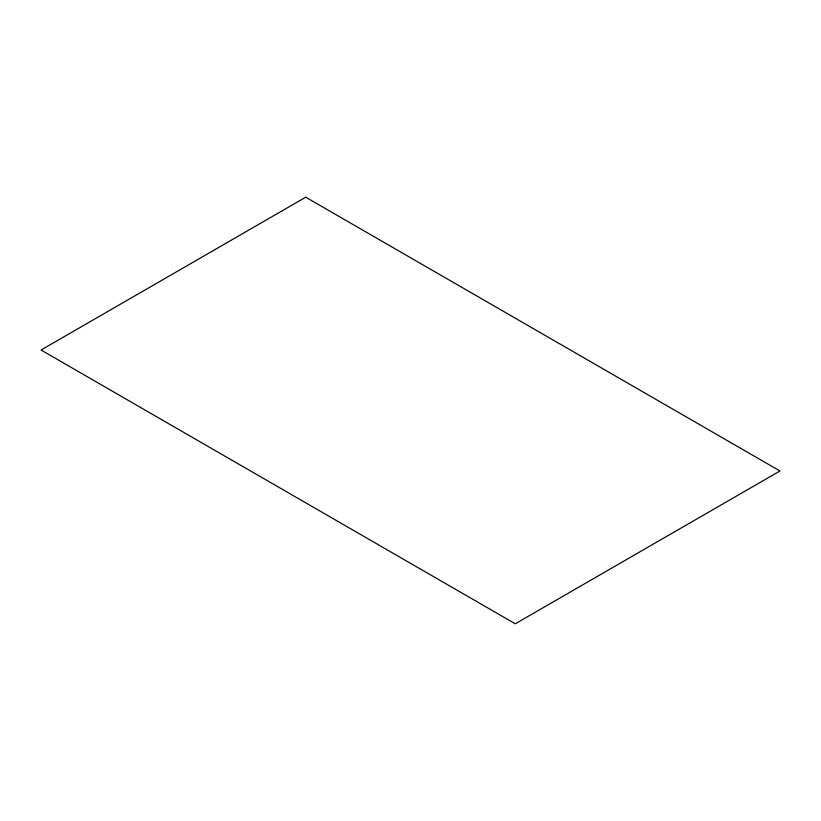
<?xml version="1.0" encoding="UTF-8"?>
<svg xmlns="http://www.w3.org/2000/svg" width="821" height="821" viewBox="0 0 821 821"><rect width="100%" height="100%" fill="white"/><g stroke="black" fill="none" stroke-linecap="round" stroke-linejoin="round"><path stroke-width="1.23" d="M305.73 197.204L41.05 350.013L515.27 623.796L779.95 470.987L305.73 197.204"/></g></svg>
